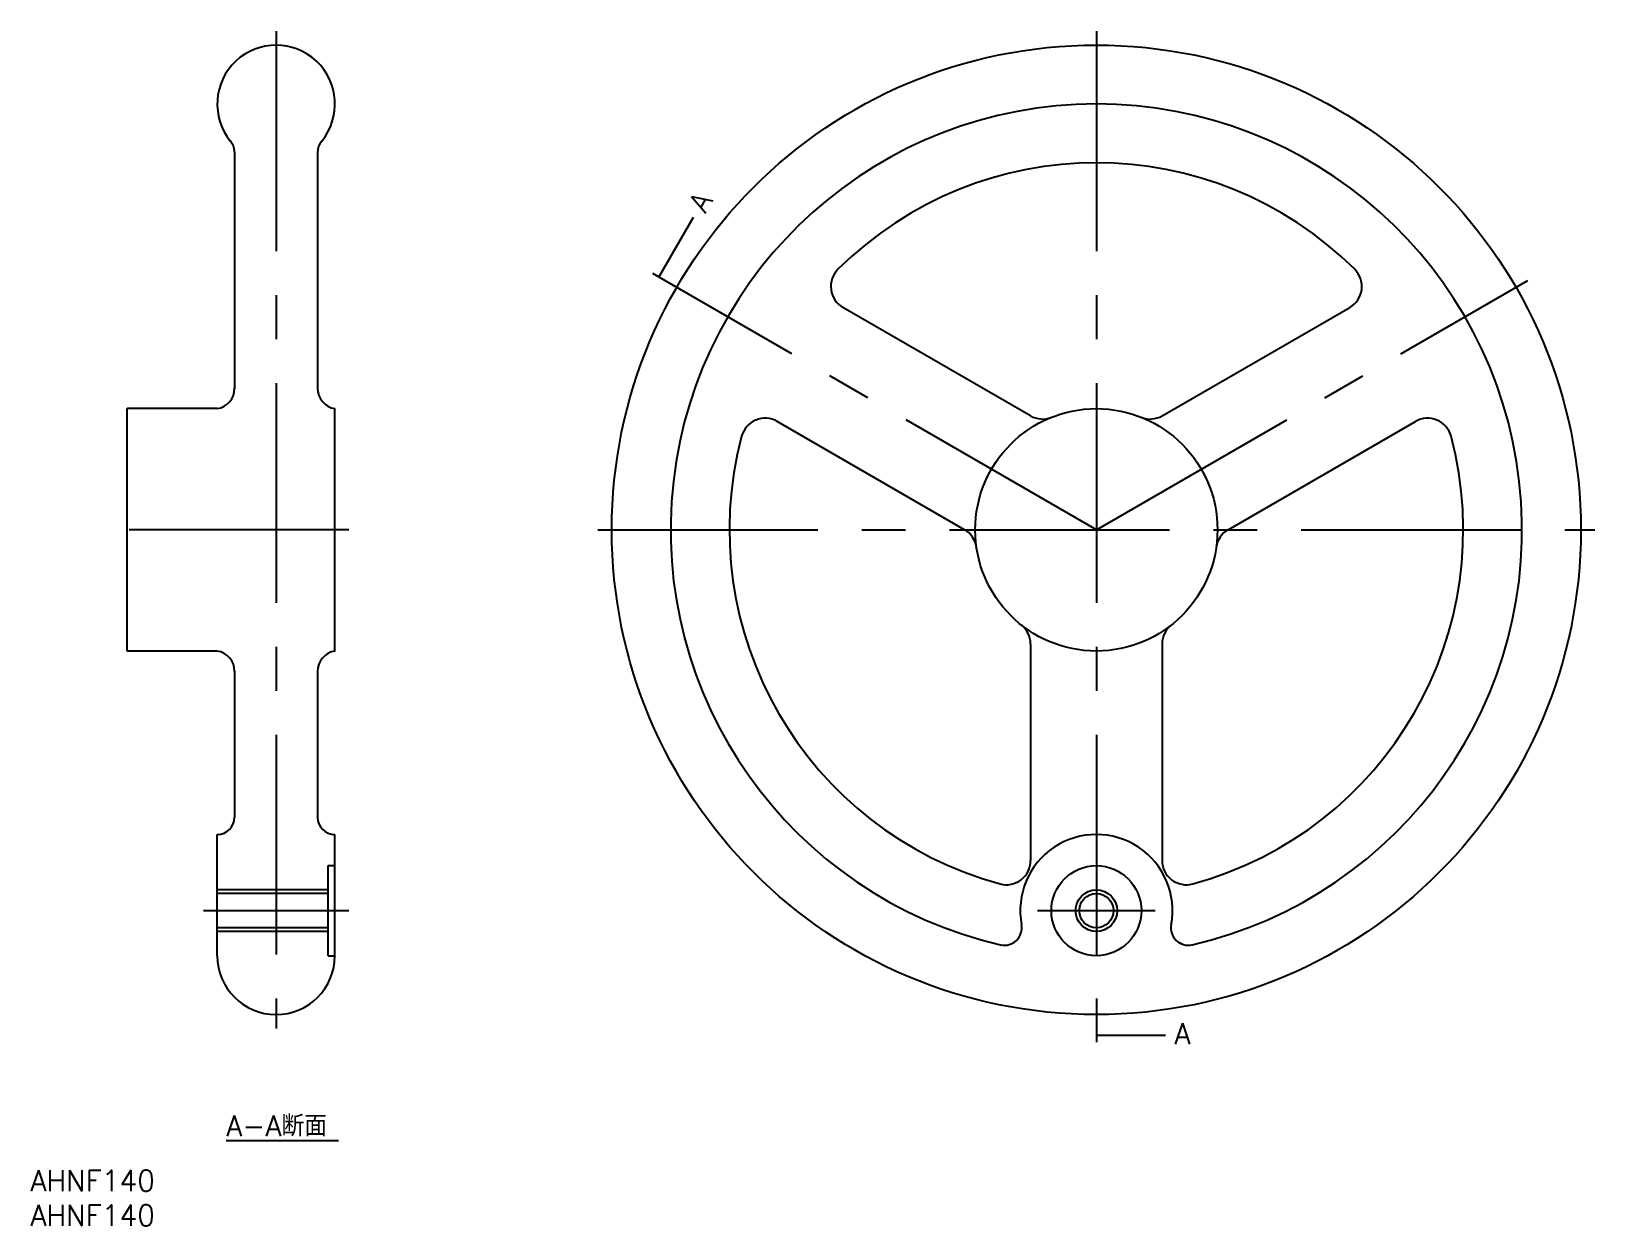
# Model space of a CAD drawing. Extents: x -154 to 72, y -100 to 72.
import ezdxf

# ---------------------------------------------------------------- set-up
doc = ezdxf.new("R2010")
doc.units = 0
doc.linetypes.add('CENTER', pattern=[50.8, 31.75, -6.35, 6.35, -6.35])
doc.layers.get('0').update_dxf_attribs({"linetype": 'CONTINUOUS'})
doc.layers.add('CENTER', color=1, linetype='CONTINUOUS')
doc.styles.get("Standard").update_dxf_attribs({"font": 'txt.shx', "height": 3, "bigfont": 'bigfont.shx'})

# ---------------------------------------------------------------- blocks, each defined once
blk = doc.blocks.new('*U2')
at = {"color": 7, "linetype": 'CONTINUOUS'}
blk.add_line((-125.71, -88.17), (-109.51, -88.17), dxfattribs=at)
at = {"color": 137, "linetype": 'CONTINUOUS'}
blk.add_text('A-A断面', height=3, dxfattribs=at).set_placement((-125.71, -87.57))

msp = doc.modelspace()

# ---------------------------------------------------------------- linework, layer by layer
at = {"color": 7, "linetype": 'CONTINUOUS'}
for p, q in [((-124.5, 54.52), (-124.5, 20.38)), ((-112.5, 54.52), (-112.5, 20.38)), ((-9.53, 16.47), (-36.61, 32.11)), ((9.53, 16.47), (36.61, 32.11)), ((-140, -17.5), (-140, 17.5)), ((-127, 17.5), (-140, 17.5)), ((-110, -17.5), (-110, 17.5)), ((-110, 17.5), (-110, 17.5)), ((-19.03, 0.02), (-46.11, 15.65)), ((19.03, 0.02), (46.11, 15.65)), ((-127, -17.5), (-140, -17.5)), ((-110, -17.5), (-110, -17.5)), ((-9.5, -16.49), (-9.5, -47.76)), ((9.5, -16.49), (9.5, -47.76)), ((-124.5, -20.38), (-124.5, -41.5)), ((-112.5, -20.38), (-112.5, -41.5)), ((-127, -61.5), (-127, -44)), ((-110, -61.5), (-110, -44)), ((-110, -44), (-110, -44)), ((-111, -61.5), (-111, -48.5)), ((-111, -48.5), (-110, -48.5)), ((-111, -52.54), (-127, -52.54)), ((-111, -57.46), (-127, -57.46)), ((-111, -61.5), (-110, -61.5))]:
    msp.add_line(p, q, dxfattribs=at)
at = {"color": 3, "linetype": 'CONTINUOUS'}
for p, q in [((-111, -52), (-127, -52)), ((-111, -58), (-127, -58))]:
    msp.add_line(p, q, dxfattribs=at)
at = {"color": 7}
for points in [[(-63.22, 36.5, 0), (-58.22, 45.16, 0)], [(0, -73, 0), (10, -73, 0)]]:
    msp.add_polyline3d(points, dxfattribs=at)
at = {"color": 7, "linetype": 'CONTINUOUS'}
for centre, radius in [((0, 0), 70), ((0, 0), 17.5), ((0, -55), 6.5), ((0, -55), 2.46)]:
    msp.add_circle(centre, radius, dxfattribs=at)
at = {"color": 3, "linetype": 'CONTINUOUS'}
msp.add_circle((0, -55), 3, dxfattribs=at)
at = {"color": 7, "linetype": 'CONTINUOUS'}
for centre, radius, start, end in [((-118.5, 61.5), 8.5, 320.5994, 219.4006), ((0, 0), 61.5, 282.9965, 257.0035), ((-127, 54.52), 2.5, 0, 39.4006), ((-110, 54.52), 2.5, 140.5994, 180), ((0, 0), 53, 45.226, 134.774), ((-34.86, 35.14), 3.5, 134.774, 240), ((34.86, 35.14), 3.5, 300, 45.226), ((-127.45, 20.42), 2.95, 278.7896, 0.6727), ((-109.55, 20.42), 2.95, 179.3273, 261.2104), ((-47.86, 12.62), 3.5, 60, 165.226), ((-7.78, 19.5), 3.5, 240, 291.7534), ((7.78, 19.5), 3.5, 248.2466, 300), ((47.86, 12.62), 3.5, 14.774, 120), ((0, 0), 53, 165.226, 254.774), ((0, 0), 53, 285.226, 14.774), ((-20.78, -3.01), 3.5, 8.2466, 60), ((20.78, -3.01), 3.5, 120, 171.7534), ((-13, -16.49), 3.5, 0, 51.7534), ((13, -16.49), 3.5, 128.2466, 180), ((-127.45, -20.42), 2.95, 359.3273, 81.2104), ((-109.55, -20.42), 2.95, 98.7896, 180.6727), ((-127, -41.5), 2.5, 270, 0), ((-110, -41.5), 2.5, 180, 270), ((0, -55), 11, 349.3771, 190.6229), ((-13, -47.76), 3.5, 254.774, 0), ((13, -47.76), 3.5, 180, 285.226), ((-13.27, -57.49), 2.5, 257.0035, 10.6229), ((13.27, -57.49), 2.5, 169.3771, 282.9965), ((-118.5, -61.5), 8.5, 180, 0)]:
    msp.add_arc(centre, radius, start, end, dxfattribs=at)
at = {"layer": 'CENTER', "color": 1, "linetype": 'CENTER'}
for p, q in [((-118.5, 72), (-118.5, -72)), ((0, 72), (0, -72)), ((-62.35, 36), (-64.09, 37)), ((0, 0), (-62.35, 36)), ((0, 0), (62.35, 36)), ((-108, 0), (-142, 0)), ((-72, 0), (72, 0)), ((0, 0), (-1.73, 1)), ((0, 0), (0, -2)), ((-129, -55), (-108, -55)), ((-8.5, -55), (8.5, -55)), ((0, -72), (0, -74))]:
    msp.add_line(p, q, dxfattribs=at)

# ---------------------------------------------------------------- block references
at = {"color": 7, "linetype": 'CONTINUOUS'}
msp.add_blockref('*U2', (0, 0), dxfattribs=at)

# ---------------------------------------------------------------- texts
at = {"color": 137, "linetype": 'CONTINUOUS'}
msp.add_text('A', height=3, rotation=60, dxfattribs=at).set_placement((-56.49, 45.63))
msp.add_text('A', height=3, dxfattribs=at).set_placement((11.27, -74.26))
at = {"color": 7, "linetype": 'CONTINUOUS'}
for p in [(-154, -95.5), (-154, -100.5)]:
    msp.add_text('AHNF140', height=3, dxfattribs=at).set_placement(p)

doc.saveas('drawing.dxf')
